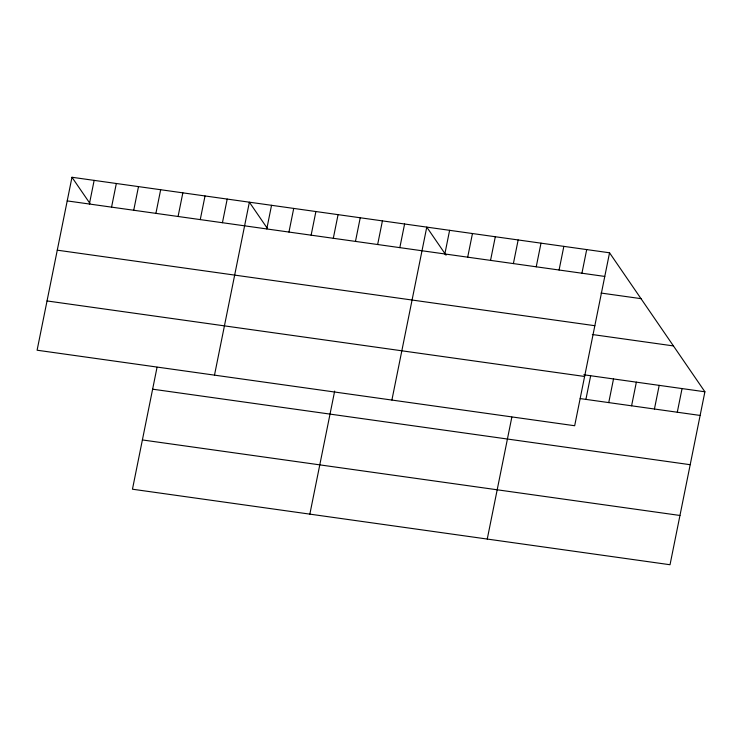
<?xml version="1.0" encoding="UTF-8"?>
<svg xmlns="http://www.w3.org/2000/svg" width="742" height="742" viewBox="0 0 742 742"><rect width="100%" height="100%" fill="white"/><g stroke="black" fill="none" stroke-linecap="round" stroke-linejoin="round"><path stroke-width="1.11" d="M71.974 177.264L37.1 350.215L574.67 425.741L609.544 252.79L71.974 177.264L89.958 203.475M89.383 204.022L94.151 180.371M111.56 207.139L116.327 183.487M133.727 210.255L138.494 186.604M155.903 213.371L160.671 189.72M178.08 216.488L182.847 192.837M157.044 367.281L132.456 489.21L670.026 564.736L704.9 391.785L609.544 252.79M200.257 219.604L205.024 195.953M222.433 222.711L227.2 199.069M214.494 375.137L249.368 202.186L267.352 228.397M266.777 228.944L271.544 205.302M288.953 232.06L293.721 208.419M311.13 235.177L315.897 211.535M333.306 238.293L338.074 214.651M355.474 241.41L360.241 217.758M309.85 514.132L334.661 391.108M377.65 244.526L382.418 220.875M399.827 247.642L404.594 223.991M391.897 400.059L426.771 227.108L446.035 255.192M444.848 253.968L449.615 230.317M467.692 257.177L472.459 233.526M490.545 260.386L495.313 236.735M513.39 263.595L518.157 239.954M536.234 266.805L541.001 243.163M487.253 539.063L511.841 417.125M559.078 270.014L563.846 246.372M581.932 273.223L586.699 249.581M585.902 399.382L590.669 375.74M608.746 402.591L613.513 378.949M631.59 405.8L636.358 382.158M654.435 409.009L659.202 385.367M677.288 412.218L682.056 388.576M67.207 200.906L604.776 276.432M601.029 293.044L641.014 298.655M57.273 250.175L594.843 325.71M592.329 334.521L673.43 345.92M583.815 374.775L704.9 391.785M47.034 300.946L584.603 376.472M580.188 398.584L700.133 415.437M152.629 389.179L690.199 464.705M142.39 439.941L679.96 515.467"/></g></svg>
